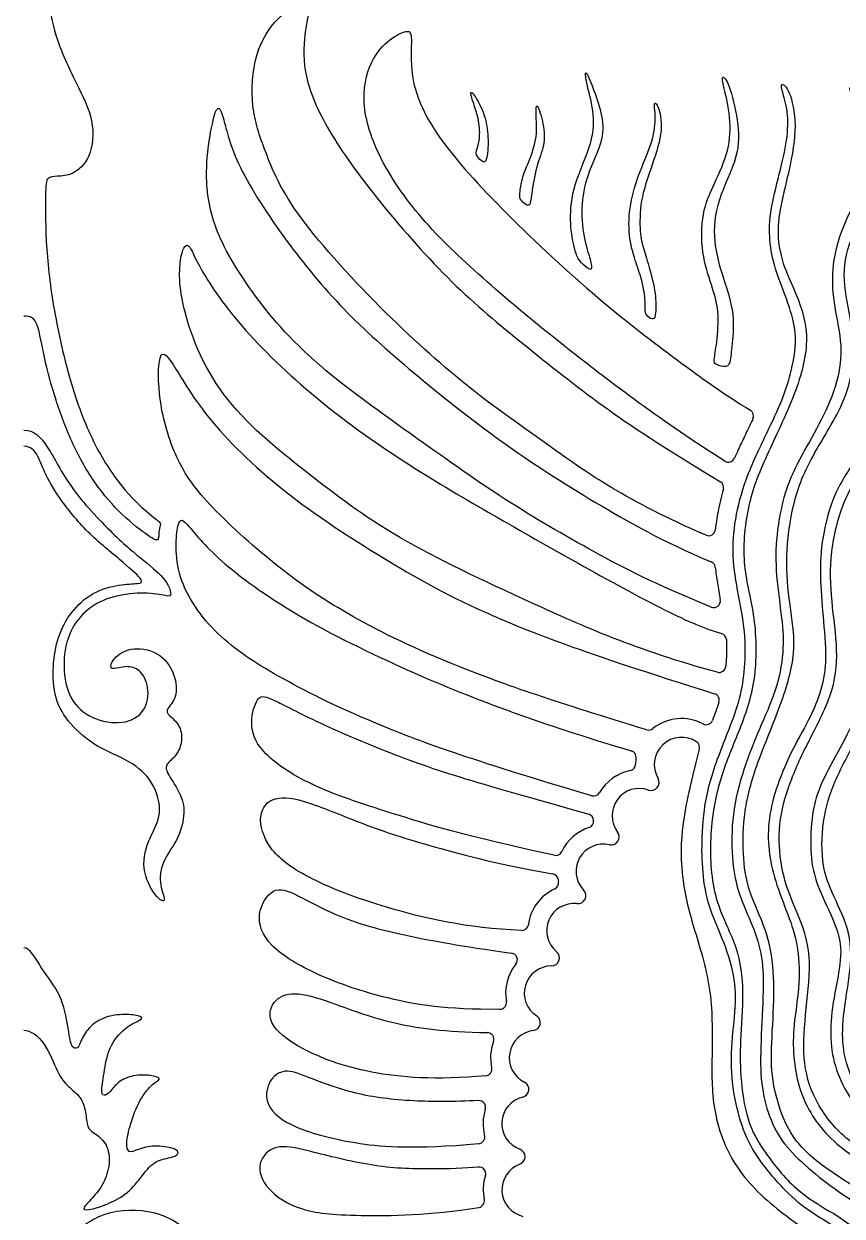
# Model space of a CAD drawing. Header units: millimetres. Extents: x 21 to 106, y -8 to 188.
# Drawn here: x 36.1 to 66.69, y 77.17 to 121.72 of the extents above; entities that cross this region are included whole.
import ezdxf

# ---------------------------------------------------------------- set-up
doc = ezdxf.new("R2010")
doc.units = ezdxf.units.MM
doc.header["$MEASUREMENT"] = 0
doc.layers.add('Layer 03', color=5, linetype='Continuous')

msp = doc.modelspace()

# ---------------------------------------------------------------- linework, layer by layer
at = {"layer": 'Layer 03'}
for centre, radius, start, end in [((63.132, 107.073), 0.25, 334.2811, 59.1967), ((62.442, 105.596), 0.25, 237.9544, 336.903), ((62.012, 104.398), 0.25, 343.95, 58.9486), ((61.703, 102.844), 0.25, 246.8378, 353.9119), ((61.701, 101.386), 0.25, 5.7228, 67.1517), ((61.89, 100.161), 0.25, 247.845, 10.6723), ((62.114, 98.702), 0.25, 3.3166, 74.0952), ((62.092, 97.736), 0.25, 254.8815, 355.2174), ((61.85, 96.453), 0.25, 341.9847, 72.7361), ((59.457, 95.581), 0.25, 253.2375, 308.6415), ((60.686, 94.045), 1.717, 62.0774, 128.6415), ((61.607, 95.783), 0.25, 242.0774, 338.9032), ((60.686, 94.045), 1.017, 56.325, 210.5524), ((58.738, 94.318), 0.25, 352.0038, 73.6319), ((61.111, 94.683), 0.25, 344.7801, 56.325), ((58.719, 94.063), 0.25, 281.4187, 359.4667), ((60.686, 94.045), 1.717, 172.0038, 179.4667), ((59.108, 92.135), 1.717, 101.4187, 149.9771), ((59.108, 92.135), 1.017, 70.3331, 217.1655), ((59.551, 93.375), 0.3, 250.3331, 30.5524), ((57.405, 93.119), 0.25, 253.659, 329.9771), ((57.15, 91.945), 0.25, 5.5378, 73.6702), ((57.152, 91.926), 0.25, 288.0318, 6.0798), ((59.108, 92.135), 1.717, 185.5378, 186.0798), ((57.761, 90.056), 1.717, 108.0318, 154.6811), ((58.058, 91.339), 0.3, 256.9462, 37.1655), ((57.761, 90.056), 1.017, 76.9462, 223.7786), ((55.983, 90.897), 0.25, 257.7851, 334.6811), ((55.823, 89.716), 0.25, 9.947, 80.2201), ((55.842, 89.623), 0.25, 294.6449, 12.693), ((57.761, 90.056), 1.717, 189.947, 192.693), ((56.662, 87.835), 1.717, 114.6449, 172.4726), ((56.81, 89.144), 0.3, 263.5593, 43.7786), ((56.662, 87.835), 1.017, 83.5593, 230.3917), ((54.712, 88.093), 0.25, 267.7788, 352.4726), ((54.3, 86.744), 0.25, 320.8869, 81.8708), ((55.822, 86.82), 0.3, 270.1724, 50.3917), ((55.826, 85.503), 1.717, 140.8869, 190.4317), ((55.826, 85.503), 1.017, 90.1724, 237.0048), ((53.891, 85.147), 0.25, 270.6379, 10.4317), ((55.109, 84.398), 0.3, 276.7855, 57.0048), ((53.421, 83.777), 0.25, 339.5782, 88.603), ((55.264, 83.09), 1.017, 96.7855, 243.6179), ((55.264, 83.09), 1.717, 159.5782, 192.5686), ((53.344, 82.662), 0.25, 275.1592, 12.5686), ((54.679, 81.91), 0.3, 283.3986, 63.6179), ((54.984, 80.629), 1.017, 103.3986, 250.231), ((53.114, 81.237), 0.25, 341.9827, 92.709), ((54.984, 80.629), 1.717, 161.9827, 194.7659), ((53.082, 80.128), 0.25, 274.7687, 14.7659), ((54.539, 79.389), 0.3, 290.0117, 70.231), ((53.117, 78.755), 0.25, 342.1396, 95.892), ((54.99, 78.152), 1.017, 110.0117, 256.8441), ((54.99, 78.152), 1.717, 162.1396, 191.99), ((53.065, 77.743), 0.25, 279.3939, 11.99)]:
    msp.add_arc(centre, radius, start, end, dxfattribs=at)
for points, knots in [([(41.74, 125.361), (41.701, 125.326), (41.551, 125.193), (41.571, 125.013), (41.675, 124.618), (41.455, 124.437), (40.767, 124.35), (39.83, 124.491), (39.231, 124.846), (38.948, 125.304), (38.866, 125.836), (39.082, 125.75), (39.597, 125.371), (40.376, 125.384), (41.026, 125.796), (41.267, 126.607), (40.929, 127.357), (40.038, 127.723), (38.97, 127.699), (38.013, 126.943), (37.386, 125.89), (37.073, 124.692), (36.986, 122.843), (37.198, 121.328), (38.067, 119.451), (38.77, 118.13), (38.622, 116.646), (37.899, 116.047), (37.331, 116.031), (36.942, 116), (36.899, 115.588), (36.905, 113.322), (37.208, 110.941), (37.887, 107.987), (38.8, 105.761), (39.904, 104.188), (40.93, 103.275), (41.229, 103.093), (41.19, 102.956), (41.131, 102.647), (41.146, 102.382), (40.871, 102.49), (39.767, 103.329), (38.737, 104.521), (37.902, 105.983), (37.268, 107.691), (36.848, 109.208), (36.621, 110.682), (36.351, 110.804), (36.097, 110.804)], [49.122443, 49.122443, 49.122443, 49.122443, 49.436328, 50.500367, 51.564405, 52.628444, 53.692483, 54.756522, 55.82056, 56.884599, 57.948638, 59.012677, 60.076715, 61.140754, 62.204793, 63.268832, 64.332871, 65.396909, 66.460948, 67.524987, 68.589026, 69.653064, 70.717103, 71.781142, 72.845181, 73.909219, 74.973258, 76.037297, 77.101336, 78.165374, 79.229413, 80.293452, 81.357491, 82.421529, 83.485568, 84.549607, 85.613646, 86.677684, 87.741723, 88.805762, 89.869801, 90.93384, 91.997878, 93.061917, 94.125956, 95.189995, 96.254033, 97.318072, 98.382111, 98.382111, 98.382111, 98.382111]), ([(61.605, 102.614), (58.611, 103.895), (55.559, 106.099), (52.863, 107.968), (49.723, 110.727), (45.997, 114.76), (45.078, 117.049), (44.551, 118.577), (44.683, 120.657), (45.561, 122.034), (46.651, 122.61), (46.842, 122.472), (46.577, 121.423), (46.503, 119.78), (47.453, 117.662), (49.376, 115.033), (52.119, 111.93), (54.745, 109.769), (57.668, 107.444), (59.876, 105.976), (62.141, 104.612)], [0.102445, 0.102445, 0.102445, 0.102445, 3.036743, 6.073486, 9.110229, 12.146973, 15.183716, 18.220459, 21.257203, 24.293946, 27.330689, 30.367432, 33.404176, 36.440919, 39.477662, 42.514406, 45.551149, 48.587892, 51.624636, 54.589752, 54.589752, 54.589752, 54.589752]), ([(62.309, 105.384), (59.981, 106.842), (55.977, 109.893), (53.16, 112.273), (50.875, 114.424), (49.246, 116.813), (48.63, 118.971), (49.133, 120.573), (49.873, 121.231), (50.53, 121.549), (50.622, 121.229), (50.507, 119.614), (51.379, 117.599), (53.99, 114.702), (57.712, 111.278), (60.456, 109.201), (62.324, 107.846), (63.26, 107.288)], [0.10042, 0.10042, 0.10042, 0.10042, 2.90739, 5.814779, 8.722169, 11.629559, 14.536948, 17.444338, 20.351728, 23.259117, 26.166507, 29.073897, 31.981286, 34.888676, 37.796066, 40.703455, 43.421046, 43.421046, 43.421046, 43.421046]), ([(77.401, 80.788), (76.813, 81.079), (76.301, 81.749), (76.198, 82.375), (76.137, 83.093), (76.014, 83.154), (75.936, 82.567), (75.979, 81.648), (76.26, 81.044), (76.75, 80.588), (77.022, 80.407), (77.126, 80.098), (76.908, 79.897), (76.102, 79.975), (75.279, 80.545), (74.99, 81.56), (75.025, 82.821), (74.771, 83.819), (74.386, 84.31), (74.254, 84.31), (74.482, 83.872), (74.578, 83.023), (74.473, 81.963), (74.508, 80.982), (74.762, 80.352), (75.209, 79.835), (75.901, 79.459), (75.978, 79.191), (75.738, 79.027), (75.148, 79.054), (74.449, 79.555), (73.983, 80.179), (73.815, 81.227), (73.458, 82.728), (72.89, 83.701), (71.977, 84.12), (71.472, 84.809), (71.229, 85.525), (71.229, 85.937), (71.046, 85.975), (71.038, 85.167), (71.305, 84.222), (71.914, 83.643), (72.623, 83.224), (73.05, 82.546), (73.294, 81.341), (73.301, 80.328), (73.751, 79.299), (74.39, 78.847), (74.888, 78.63), (75.413, 78.582), (75.318, 78.142), (74.856, 78.063), (74.125, 78.052), (73.122, 78.434), (72.545, 79.362), (72.502, 80.284), (72.084, 81.636), (71.14, 82.492), (70.07, 83.44), (69.788, 84.323), (69.758, 85.027), (69.651, 85.239), (69.494, 84.961), (69.494, 84.048), (69.755, 83.274), (70.38, 82.52), (71.368, 81.543), (71.853, 80.807), (71.957, 79.919), (72.111, 79.011), (72.672, 78.207), (73.55, 77.672), (74.126, 77.592), (74.607, 77.59), (74.825, 77.458), (74.714, 77.19), (74.385, 77.096), (73.85, 77.021), (72.808, 77.331), (72.006, 77.96), (71.465, 78.8), (71.071, 79.849), (70.587, 80.904), (69.529, 81.642), (68.615, 82.235), (68.162, 83.14), (68.069, 84.294), (68.402, 85.584), (68.634, 87.186), (68.314, 88.611), (67.745, 89.75), (67.556, 91.134), (67.823, 92.804), (68.406, 94.141), (69.423, 95.874), (69.636, 97.467), (69.408, 99.929), (69.514, 101.513), (70.105, 102.845), (70.904, 103.686), (72.184, 105.283), (72.661, 106.63), (72.622, 108.074), (73.042, 109.577), (73.691, 110.683), (75.199, 111.983), (76.253, 112.933), (76.669, 113.978), (76.624, 114.754), (76.5, 114.451), (76.118, 113.236), (75.289, 112.461), (73.935, 111.575), (72.97, 110.528), (72.511, 109.264), (72.235, 107.863), (72.196, 106.777), (71.797, 105.63), (71.223, 104.639), (70.145, 103.552), (69.388, 102.396), (69.075, 100.936), (69.03, 99.745), (69.204, 98.309), (69.142, 96.884), (68.833, 95.603), (68.35, 94.725), (67.567, 93.326), (67.26, 91.964), (67.17, 90.728), (67.423, 89.599), (67.984, 88.175), (68.199, 87.119), (68.109, 85.988), (67.722, 84.507), (67.736, 83.402), (67.955, 82.591), (68.617, 81.768), (69.308, 81.274), (70.179, 80.674), (70.73, 79.596), (71.29, 78.29), (71.986, 77.439), (72.83, 76.895), (73.537, 76.689), (74.194, 76.622), (74.353, 76.529), (74.255, 76.262), (74.037, 76.207), (73.205, 76.257), (71.981, 76.567), (71.063, 77.368), (70.603, 78.138), (70.289, 79.376), (69.191, 80.356), (68.045, 80.984), (67.232, 81.896), (66.753, 83.024), (66.664, 84.286), (66.904, 85.691), (67.13, 87.407), (66.536, 88.85), (65.945, 89.961), (65.896, 91.727), (66.3, 93.29), (67.181, 94.881), (67.965, 96.491), (68.063, 98.155), (67.821, 99.644), (67.746, 101.274), (68.16, 102.567), (68.81, 103.653), (70.026, 105.382), (70.825, 107.13), (70.919, 108.421), (70.97, 110.148), (71.305, 111.7), (72.36, 113.126), (73.827, 114.796), (73.948, 116.058), (73.796, 116.231), (73.684, 115.661), (73.226, 114.664), (72.585, 113.941), (71.343, 112.658), (70.743, 111.333), (70.532, 109.952), (70.524, 107.971), (70.255, 106.693), (69.369, 105.123), (68.461, 103.845), (67.712, 102.548), (67.364, 101.363), (67.418, 100.135), (67.594, 98.549), (67.656, 97.375), (67.355, 96.279), (66.941, 95.209), (66.117, 93.796), (65.626, 92.692), (65.481, 91.323), (65.559, 90.055), (65.991, 88.99), (66.684, 87.605), (66.635, 86.49), (66.284, 84.922), (66.231, 83.629), (66.47, 82.507), (67.099, 81.34), (67.961, 80.595), (69.069, 79.929), (69.732, 79.158), (70.133, 78.304), (70.577, 77.111), (71.571, 76.354), (72.516, 75.975), (73.509, 75.919), (73.654, 75.75), (73.427, 75.658), (72.603, 75.59), (71.268, 75.639), (70.264, 76.304), (69.785, 77.153), (69.291, 78.355), (68.029, 79.367), (66.627, 80.092), (65.494, 81.697), (65.183, 83.23), (65.369, 85.174), (65.587, 87.156), (64.902, 88.747), (64.424, 89.938), (64.26, 91.638), (64.627, 93.143), (65.262, 94.611), (66.387, 96.672), (66.564, 98.266), (66.276, 100.168), (66.212, 101.948), (66.724, 104.017), (67.721, 105.507), (69.108, 106.997), (69.546, 109.023), (69.27, 110.649), (69.447, 112.367), (69.915, 113.575), (71.295, 115.398), (71.369, 116.781), (71.14, 117.933), (71.07, 117.784), (71.003, 117.425), (70.972, 116.226), (70.749, 115.467), (69.979, 114.345), (69.244, 113.22), (68.892, 111.936), (68.933, 110.41), (69.065, 108.997), (68.904, 107.824), (68.273, 106.725), (67.398, 105.74), (66.362, 104.235), (65.916, 102.485), (65.85, 101.111), (65.969, 99.608), (66.136, 97.953), (65.938, 96.853), (65.484, 95.724), (64.747, 94.504), (64.181, 93.082), (63.9, 91.88), (63.942, 90.684), (64.211, 89.577), (64.752, 88.237), (65.077, 87.235), (65.111, 85.67), (64.852, 84.287), (64.861, 83.128), (65.045, 82.005), (65.477, 81.019), (66.143, 80.145), (67.061, 79.412), (68.191, 78.685), (69.132, 77.783), (69.556, 76.645), (70.362, 75.659), (71.461, 75.187), (72.722, 75.248), (73.217, 75.293), (72.95, 75.076), (72.228, 74.804), (71.284, 74.687), (70.15, 75.121), (69.389, 75.815), (68.92, 76.634), (67.763, 77.923), (66.241, 78.805), (64.859, 79.93), (64.273, 81.33), (63.98, 82.736), (64.124, 84.545), (64.169, 86.373), (63.894, 87.863), (63.136, 89.371), (62.968, 90.661), (62.998, 92.269), (63.451, 94.024), (64.454, 96.33), (65.005, 98.278), (64.771, 99.743), (64.545, 101.611), (64.76, 103.465), (65.308, 105.249), (66.815, 107.463), (67.192, 109.22), (67.026, 110.735), (66.641, 112.366), (67.022, 113.813), (67.971, 115.785), (68.061, 117.242), (67.723, 118.498), (67.078, 119.373), (66.885, 119.363), (67.243, 118.667), (67.61, 117.69), (67.649, 116.539), (67.358, 115.415), (66.668, 114.099), (66.289, 112.747), (66.335, 111.316), (66.7, 109.874), (66.61, 108.545), (66.024, 107.058), (65.277, 105.798), (64.58, 104.465), (64.231, 102.787), (64.18, 101.339), (64.427, 99.613), (64.54, 98.442), (64.299, 96.948), (63.685, 95.577), (62.984, 93.902), (62.556, 92.156), (62.555, 90.515), (62.767, 89.344), (63.136, 88.511), (63.644, 87.282), (63.78, 86.112), (63.671, 84.168), (63.608, 82.39), (63.842, 81.179), (64.32, 80.054), (65.117, 79.229), (66.242, 78.261), (67.606, 77.429), (68.351, 76.669), (68.87, 75.738), (69.827, 74.827), (70.865, 74.358), (71.988, 74.245), (72.766, 74.525), (73.225, 74.779), (73.438, 74.984)], [-18.057623, -18.057623, -18.057623, -18.057623, -16.899753, -15.66394, -14.428128, -13.192315, -11.956502, -10.720689, -9.484876, -8.249064, -7.013251, -5.777438, -4.541625, -3.305812, -2.07, -0.834187, 0.401626, 1.637439, 2.873252, 4.109065, 5.344877, 6.58069, 7.816503, 9.052316, 10.288129, 11.523941, 12.759754, 13.995567, 15.23138, 16.467193, 17.703005, 18.938818, 20.174631, 21.410444, 22.646257, 23.88207, 25.117882, 26.353695, 27.589508, 28.825321, 30.061134, 31.296946, 32.532759, 33.768572, 35.004385, 36.240198, 37.476011, 38.711823, 39.947636, 41.183449, 42.419262, 43.655075, 44.890887, 46.1267, 47.362513, 48.598326, 49.834139, 51.069951, 52.305764, 53.541577, 54.77739, 56.013203, 57.249016, 58.484828, 59.720641, 60.956454, 62.192267, 63.42808, 64.663892, 65.899705, 67.135518, 68.371331, 69.607144, 70.842957, 72.078769, 73.314582, 74.550395, 75.786208, 77.022021, 78.257833, 79.493646, 80.729459, 81.965272, 83.201085, 84.436897, 85.67271, 86.908523, 88.144336, 89.380149, 90.615962, 91.851774, 93.087587, 94.3234, 95.559213, 96.795026, 98.030838, 99.266651, 100.502464, 101.738277, 102.97409, 104.209903, 105.445715, 106.681528, 107.917341, 109.153154, 110.388967, 111.624779, 112.860592, 114.096405, 115.332218, 116.568031, 117.803843, 119.039656, 120.275469, 121.511282, 122.747095, 123.982908, 125.21872, 126.454533, 127.690346, 128.926159, 130.161972, 131.397784, 132.633597, 133.86941, 135.105223, 136.341036, 137.576849, 138.812661, 140.048474, 141.284287, 142.5201, 143.755913, 144.991725, 146.227538, 147.463351, 148.699164, 149.934977, 151.170789, 152.406602, 153.642415, 154.878228, 156.114041, 157.349854, 158.585666, 159.821479, 161.057292, 162.293105, 163.528918, 164.76473, 166.000543, 167.236356, 168.472169, 169.707982, 170.943794, 172.179607, 173.41542, 174.651233, 175.887046, 177.122859, 178.358671, 179.594484, 180.830297, 182.06611, 183.301923, 184.537735, 185.773548, 187.009361, 188.245174, 189.480987, 190.7168, 191.952612, 193.188425, 194.424238, 195.660051, 196.895864, 198.131676, 199.367489, 200.603302, 201.839115, 203.074928, 204.31074, 205.546553, 206.782366, 208.018179, 209.253992, 210.489805, 211.725617, 212.96143, 214.197243, 215.433056, 216.668869, 217.904681, 219.140494, 220.376307, 221.61212, 222.847933, 224.083746, 225.319558, 226.555371, 227.791184, 229.026997, 230.26281, 231.498622, 232.734435, 233.970248, 235.206061, 236.441874, 237.677686, 238.913499, 240.149312, 241.385125, 242.620938, 243.856751, 245.092563, 246.328376, 247.564189, 248.800002, 250.035815, 251.271627, 252.50744, 253.743253, 254.979066, 256.214879, 257.450692, 258.686504, 259.922317, 261.15813, 262.393943, 263.629756, 264.865568, 266.101381, 267.337194, 268.573007, 269.80882, 271.044632, 272.280445, 273.516258, 274.752071, 275.987884, 277.223697, 278.459509, 279.695322, 280.931135, 282.166948, 283.402761, 284.638573, 285.874386, 287.110199, 288.346012, 289.581825, 290.817638, 292.05345, 293.289263, 294.525076, 295.760889, 296.996702, 298.232514, 299.468327, 300.70414, 301.939953, 303.175766, 304.411578, 305.647391, 306.883204, 308.119017, 309.35483, 310.590643, 311.826455, 313.062268, 314.298081, 315.533894, 316.769707, 318.005519, 319.241332, 320.477145, 321.712958, 322.948771, 324.184583, 325.420396, 326.656209, 327.892022, 329.127835, 330.363648, 331.59946, 332.835273, 334.071086, 335.306899, 336.542712, 337.778524, 339.014337, 340.25015, 341.485963, 342.721776, 343.957589, 345.193401, 346.429214, 347.665027, 348.90084, 350.136653, 351.372465, 352.608278, 353.844091, 355.079904, 356.315717, 357.551529, 358.787342, 360.023155, 361.258968, 362.494781, 363.730594, 364.966406, 366.202219, 367.438032, 368.673845, 369.909658, 371.14547, 372.381283, 373.617096, 374.852909, 376.088722, 377.324535, 378.560347, 379.79616, 381.031973, 382.267786, 383.503599, 384.739411, 385.975224, 387.211037, 388.44685, 389.682663, 390.918475, 392.154288, 393.390101, 394.625914, 395.861727, 397.09754, 398.333352, 399.569165, 400.804978, 402.040791, 403.276604, 404.512416, 405.748229, 406.984042, 408.219855, 409.455668, 410.691481, 411.927293, 413.163106, 414.398919, 415.634732, 416.870545, 418.106357, 419.34217, 420.577983, 421.813796, 423.049609, 424.285421, 425.521234, 426.757047, 427.692086, 427.692086, 427.692086, 427.692086]), ([(61.795, 99.929), (59.642, 100.806), (57.346, 102), (54.014, 103.94), (51.047, 106.056), (46.577, 109.22), (44.397, 111.922), (43.042, 114.269), (42.848, 116.392), (43.169, 118.217), (43.351, 118.68), (43.532, 118.398), (43.946, 116.533), (45.876, 113.578), (47.99, 111.026), (50.513, 108.777), (53.982, 106.014), (57.337, 103.878), (59.974, 102.385), (61.798, 101.617)], [0.194071, 0.194071, 0.194071, 0.194071, 3.238479, 6.476958, 9.715437, 12.953917, 16.192396, 19.430875, 22.669354, 25.907834, 29.146313, 32.384792, 35.623272, 38.861751, 42.10023, 45.33871, 48.577189, 51.815668, 54.974886, 54.974886, 54.974886, 54.974886]), ([(62.026, 97.494), (59.009, 98.31), (54.86, 100.169), (49.883, 102.5), (46.669, 104.94), (43.249, 107.712), (41.82, 111.439), (41.954, 113.292), (42.278, 113.616), (42.539, 112.74), (44.173, 110.331), (47.184, 107.509), (50.483, 105.2), (53.679, 103.344), (56.745, 101.596), (60.194, 99.707), (61.564, 99.119), (62.182, 98.942)], [0.108258, 0.108258, 0.108258, 0.108258, 3.576999, 7.153997, 10.730996, 14.307995, 17.884994, 21.461992, 25.038991, 28.61599, 32.192988, 35.769987, 39.346986, 42.923985, 46.500983, 50.077982, 53.35748, 53.35748, 53.35748, 53.35748]), ([(59.385, 95.342), (56.088, 96.335), (51.972, 97.746), (48.187, 99.606), (45.685, 101.293), (42.907, 103.771), (41.73, 105.426), (41.096, 107.678), (41.126, 109.596), (41.553, 109.307), (42.725, 107.13), (45.648, 104.237), (49.652, 101.649), (52.889, 99.82), (56.929, 98.245), (61.925, 96.692)], [0.042173, 0.042173, 0.042173, 0.042173, 3.235936, 6.471872, 9.707808, 12.943744, 16.17968, 19.415616, 22.651552, 25.887488, 29.123425, 32.359361, 35.595297, 38.831233, 42.145334, 42.145334, 42.145334, 42.145334]), ([(63.357, 106.965), (63.342, 106.934), (63.237, 106.715), (63.05, 106.332), (62.836, 105.874), (62.717, 105.603), (62.672, 105.498)], [63.26567, 63.26567, 63.26567, 63.26567, 63.367833, 63.994953, 64.543134, 64.884527, 64.884527, 64.884527, 64.884527]), ([(62.252, 104.329), (62.173, 104.053), (62.054, 103.552), (61.976, 103.043), (61.951, 102.817)], [66.127476, 66.127476, 66.127476, 66.127476, 66.989054, 67.670811, 67.670811, 67.670811, 67.670811]), ([(57.334, 92.879), (52.78, 94.214), (48.798, 95.677), (45.432, 97.392), (43.259, 98.803), (41.665, 101.033), (41.836, 103.388), (42.152, 103.111), (43.292, 101.675), (46.375, 99.478), (50.808, 97.366), (54.474, 95.915), (57.334, 94.991), (58.808, 94.558)], [0.05231, 0.05231, 0.05231, 0.05231, 3.666548, 7.333097, 10.999646, 14.666195, 18.332743, 21.999292, 25.665841, 29.33239, 32.998939, 36.665488, 40.158536, 40.158536, 40.158536, 40.158536]), ([(61.95, 101.411), (61.969, 101.216), (62.024, 100.813), (62.096, 100.414), (62.135, 100.207)], [69.079656, 69.079656, 69.079656, 69.079656, 69.667063, 70.298507, 70.298507, 70.298507, 70.298507]), ([(62.363, 98.716), (62.369, 98.608), (62.375, 98.384), (62.366, 98.051), (62.35, 97.826), (62.341, 97.716), (62.341, 97.715)], [71.807401, 71.807401, 71.807401, 71.807401, 72.134471, 72.477675, 72.806993, 72.810041, 72.810041, 72.810041, 72.810041]), ([(55.93, 90.653), (52.638, 91.365), (49.592, 92.291), (46.742, 93.234), (44.8, 94.554), (44.527, 95.646), (44.821, 96.617), (45.171, 96.628), (46.786, 95.744), (49.852, 94.423), (52.463, 93.517), (55.553, 92.673), (57.22, 92.185)], [0.05572, 0.05572, 0.05572, 0.05572, 2.76631, 5.532621, 8.298931, 11.065242, 13.831553, 16.597863, 19.364174, 22.130484, 24.896795, 27.572161, 27.572161, 27.572161, 27.572161]), ([(62.088, 96.376), (62.088, 96.375), (62.049, 96.257), (61.969, 96.029), (61.883, 95.804), (61.84, 95.693)], [74.1759938, 74.1759938, 74.1759938, 74.1759938, 74.1807005, 74.5467718, 74.9028907, 74.9028907, 74.9028907, 74.9028907]), ([(61.352, 94.617), (60.602, 91.859), (60.645, 89.756), (61.103, 88.051), (61.854, 85.712), (61.832, 83.242), (61.79, 81.156), (62.569, 78.999), (64.137, 77.454), (65.541, 76.511), (66.041, 76.135)], [0.020498, 0.020498, 0.020498, 0.020498, 1.119669, 2.239338, 3.359007, 4.478676, 5.598345, 6.718014, 7.837683, 8.70711, 8.70711, 8.70711, 8.70711]), ([(54.702, 87.843), (52.653, 87.923), (49.326, 88.714), (46.511, 89.85), (45.173, 90.887), (44.791, 92.206), (45.407, 92.917), (46.621, 92.728), (48.774, 91.798), (51.11, 91.029), (54.01, 90.282), (55.866, 89.962)], [0.100817, 0.100817, 0.100817, 0.100817, 2.673681, 5.347362, 8.021043, 10.694724, 13.368405, 16.042086, 18.715767, 21.389448, 23.978885, 23.978885, 23.978885, 23.978885]), ([(53.894, 84.897), (51.873, 84.875), (49.547, 85.277), (46.999, 86.154), (45.139, 87.274), (44.731, 88.464), (45.414, 89.537), (46.192, 89.252), (47.986, 88.246), (50.288, 87.654), (52.38, 87.271), (54.335, 86.992)], [24.248648, 24.248648, 24.248648, 24.248648, 26.571149, 29.014643, 31.458136, 33.90163, 36.345124, 38.788617, 41.232111, 43.675605, 45.928033, 45.928033, 45.928033, 45.928033]), ([(53.367, 82.413), (51.496, 82.244), (48.772, 82.456), (46.333, 83.421), (45.116, 84.412), (45.44, 85.348), (46.284, 85.584), (47.647, 85.14), (49.816, 84.318), (51.826, 84.066), (53.427, 84.027)], [11.150898, 11.150898, 11.150898, 11.150898, 13.375858, 15.72069, 18.065522, 20.410354, 22.755186, 25.100018, 27.44485, 29.617448, 29.617448, 29.617448, 29.617448]), ([(53.102, 81.487), (52.155, 81.442), (50.494, 81.443), (48.473, 81.688), (46.581, 82.413), (45.846, 82.698), (45.218, 82.276), (45.062, 81.296), (46.071, 80.463), (48.478, 79.825), (50.666, 79.675), (53.103, 79.878)], [21.113144, 21.113144, 21.113144, 21.113144, 22.904659, 24.946972, 26.989285, 29.031598, 31.07391, 33.116223, 35.158536, 37.200848, 39.158557, 39.158557, 39.158557, 39.158557]), ([(53.092, 79.004), (52.598, 78.953), (51.06, 78.909), (49.176, 78.982), (46.585, 79.652), (45.48, 79.892), (44.762, 79.184), (45.096, 78.161), (46.388, 77.35), (48.176, 77.155), (51.289, 77.196), (53.106, 77.496)], [6.670378, 6.670378, 6.670378, 6.670378, 8.223825, 10.316004, 12.408183, 14.500363, 16.592542, 18.684721, 20.7769, 22.86908, 24.860737, 24.860737, 24.860737, 24.860737]), ([(36.647, 73.063), (36.663, 74.593), (37.784, 76.696), (39.551, 77.523), (41.49, 77.305), (42.626, 76.272), (43.33, 74.758), (43.352, 73.116), (42.692, 70.531), (43.319, 69.085), (44.441, 67.994), (44.576, 66.618), (44.345, 65.648), (44.131, 65.537), (44.17, 66.086), (43.86, 67.087), (42.994, 67.628), (42.151, 67.89), (41.69, 67.819), (41.586, 68.32), (41.772, 68.786), (41.684, 69.103), (41.416, 69.18), (40.918, 68.967), (40.195, 69.235), (39.916, 69.875), (40.269, 70.443), (40.73, 70.665), (40.663, 71.004), (40.336, 71.031), (39.775, 71.115), (39.483, 71.494), (39.444, 72.056), (39.957, 72.487), (40.414, 72.715), (40.35, 72.903), (39.598, 72.913), (38.854, 73.501), (38.67, 74.267), (38.946, 75.03), (39.577, 75.359), (39.742, 75.339), (39.597, 75.056), (39.63, 74.359), (40.071, 73.899), (40.879, 73.846), (41.451, 74.34), (41.741, 75.059), (41.508, 75.951), (40.753, 76.514), (39.547, 76.643), (38.503, 76.249), (37.739, 75.566), (37.258, 74.676), (37.061, 73.803), (37.051, 72.909)], [5.101085, 5.101085, 5.101085, 5.101085, 6.039296, 6.977506, 7.915716, 8.853927, 9.792137, 10.730347, 11.668558, 12.606768, 13.544978, 14.483189, 15.421399, 16.359609, 17.29782, 18.23603, 19.17424, 20.112451, 21.050661, 21.988871, 22.927082, 23.865292, 24.803503, 25.741713, 26.679923, 27.618134, 28.556344, 29.494554, 30.432765, 31.370975, 32.309185, 33.247396, 34.185606, 35.123816, 36.062027, 37.000237, 37.938447, 38.876658, 39.814868, 40.753078, 41.691289, 42.629499, 43.567709, 44.50592, 45.44413, 46.382341, 47.320551, 48.258761, 49.196972, 50.135182, 51.073392, 52.011603, 52.949813, 53.888023, 54.826233, 54.826233, 54.826233, 54.826233])]:
    msp.add_open_spline(points, degree=3, knots=knots, dxfattribs=at)
for points in [[(57.048, 113.779), (56.98, 114.14), (56.9, 115.02), (57.195, 116.221), (57.809, 117.446), (57.714, 118.395), (57.361, 119.385), (57.073, 120.076), (57.099, 119.603), (57.428, 118.474), (57.408, 117.335), (56.611, 115.696), (56.49, 114.326), (56.66, 113.392), (56.805, 112.915), (57.075, 112.656), (57.366, 112.459), (57.303, 112.853), (57.115, 113.418), (57.048, 113.779)], [(62.564, 109.666), (62.595, 109.962), (62.708, 110.866), (62.248, 112.209), (61.836, 113.578), (61.981, 115.131), (62.866, 116.795), (62.821, 118.093), (62.455, 119.579), (62.173, 119.829), (62.253, 119.451), (62.536, 118.232), (62.496, 116.997), (61.898, 115.723), (61.429, 114.683), (61.418, 113.13), (61.828, 111.91), (62.105, 111.034), (62.008, 109.731), (61.883, 109.11), (61.937, 108.995), (62.398, 108.862), (62.521, 109.093), (62.533, 109.371), (62.564, 109.666)], [(69.141, 74.508), (68.849, 74.781), (68.066, 75.649), (67.253, 76.718), (66.266, 77.334), (64.939, 78.106), (63.748, 79.579), (63.11, 80.695), (62.862, 82.45), (62.887, 83.85), (63.035, 85.817), (62.751, 87.39), (61.818, 89.043), (61.7, 91.495), (62.099, 93.606), (62.885, 95.351), (63.531, 97.244), (63.449, 99.778), (62.901, 101.493), (63.138, 103.894), (63.856, 105.596), (65.064, 108.066), (65.546, 110.17), (64.882, 111.869), (64.404, 112.852), (64.19, 114.229), (64.739, 116.268), (65.031, 117.977), (64.718, 119.327), (64.395, 119.533), (64.422, 119.273), (64.691, 118.483), (64.655, 117.397), (64.364, 116.165), (63.951, 114.601), (63.975, 113.478), (64.19, 112.505), (64.78, 111.046), (65.006, 110.053), (64.863, 108.965), (64.515, 107.775), (64.009, 106.694), (63.113, 104.874), (62.703, 103.37), (62.556, 102.01), (62.757, 100.593), (63.111, 98.955), (63.054, 97.628), (62.909, 96.525), (62.448, 95.312), (61.614, 93.214), (61.44, 91.463), (61.45, 90.184), (61.63, 88.875), (62.146, 87.738), (62.671, 86.328), (62.745, 85.022), (62.517, 83.454), (62.569, 81.977), (62.921, 80.486), (63.445, 79.411), (64.593, 78.044), (65.51, 77.289), (66.764, 76.601), (67.485, 75.905), (68.273, 74.798), (69.004, 73.912), (69.492, 73.765), (69.671, 73.83), (69.817, 74.009), (69.433, 74.235), (69.141, 74.508)], [(53.443, 117.009), (53.458, 117.225), (53.466, 117.809), (53.23, 118.594), (52.836, 119.238), (52.775, 119.145), (52.896, 118.802), (53.138, 118.097), (53.155, 117.382), (53.017, 116.976), (52.985, 116.849), (53.208, 116.575), (53.373, 116.518), (53.428, 116.794), (53.443, 117.009)], [(55.085, 115.396), (55.122, 115.656), (55.247, 116.437), (55.585, 117.169), (55.543, 117.965), (55.273, 118.855), (55.225, 118.426), (55.319, 117.505), (54.988, 116.574), (54.727, 116.009), (54.639, 115.412), (54.625, 115.172), (54.815, 115.004), (55.029, 114.879), (55.049, 115.136), (55.085, 115.396)], [(59.144, 113.981), (59.122, 114.278), (59.128, 115.123), (59.537, 116.301), (60.008, 117.654), (59.858, 118.676), (59.617, 118.847), (59.742, 118.326), (59.646, 117.376), (59.115, 116.213), (58.732, 114.981), (58.69, 113.802), (58.965, 112.836), (59.201, 112.202), (59.353, 111.379), (59.296, 110.982), (59.409, 110.773), (59.646, 110.641), (59.731, 110.84), (59.741, 111.616), (59.489, 112.609), (59.262, 113.338), (59.166, 113.683), (59.144, 113.981)], [(36.097, 106.544), (36.476, 106.544), (36.995, 106.025), (37.728, 104.452), (39.512, 102.539), (40.628, 101.629), (41.473, 100.925), (41.679, 100.253), (41.332, 100.394), (40.389, 100.491), (39.143, 100.296), (38.257, 99.713), (37.679, 98.825), (37.53, 97.53), (37.84, 96.331), (38.76, 95.657), (39.969, 95.529), (40.74, 96.096), (40.783, 97.081), (40.376, 97.669), (39.873, 97.733), (39.434, 97.594), (39.306, 97.68), (39.466, 98.065), (40.141, 98.472), (41.285, 98.236), (41.831, 97.273), (41.81, 96.438), (41.326, 96.051), (41.627, 95.808), (41.995, 95.44), (42.02, 94.763), (41.727, 94.287), (41.368, 94.036), (41.443, 93.719), (42.019, 92.904), (42.14, 92.156), (41.859, 91.191), (41.224, 90.406), (41.147, 89.507), (41.478, 88.839), (41.032, 89.031), (40.44, 90.168), (40.786, 91.352), (41.309, 92.174), (40.976, 93.417), (40.091, 94.199), (38.814, 94.669), (37.79, 95.546), (37.219, 96.487), (37.165, 97.726), (37.34, 98.825), (37.836, 99.752), (38.654, 100.511), (39.689, 100.788), (40.422, 100.8), (40.611, 100.876), (39.939, 101.507), (38.518, 102.637), (37.433, 103.947), (36.887, 104.897), (36.628, 105.625), (36.37, 105.936), (36.097, 105.936)], [(36.097, 84.115), (36.343, 84.115), (36.91, 83.718), (37.373, 82.445), (37.725, 82.017), (38.256, 81.625), (38.424, 81.066), (38.459, 80.451), (38.697, 80.291), (39.186, 79.948), (39.354, 79.242), (39.131, 78.434), (38.73, 77.899), (38.239, 77.442), (38.443, 77.359), (39.239, 77.607), (39.997, 78.002), (40.552, 78.722), (40.993, 79.272), (41.721, 79.36), (41.945, 79.552), (41.689, 79.728), (40.873, 79.84), (40.28, 79.624), (40.016, 79.512), (39.896, 79.848), (40.072, 80.6), (40.416, 81.552), (40.95, 82.174), (41.253, 82.278), (41.014, 82.413), (40.369, 82.477), (39.707, 82.286), (39.372, 81.879), (39.141, 81.64), (38.958, 81.728), (39.096, 82.485), (39.246, 83.478), (39.878, 84.254), (40.526, 84.51), (40.542, 84.638), (39.974, 84.726), (39.182, 84.67), (38.542, 84.278), (38.237, 83.75), (38.125, 83.39), (37.853, 83.462), (37.773, 84.158), (37.524, 85.465), (36.707, 86.434), (36.331, 87.2), (36.097, 87.2)]]:
    msp.add_open_spline(points, degree=3, dxfattribs=at)

doc.saveas('drawing.dxf')
